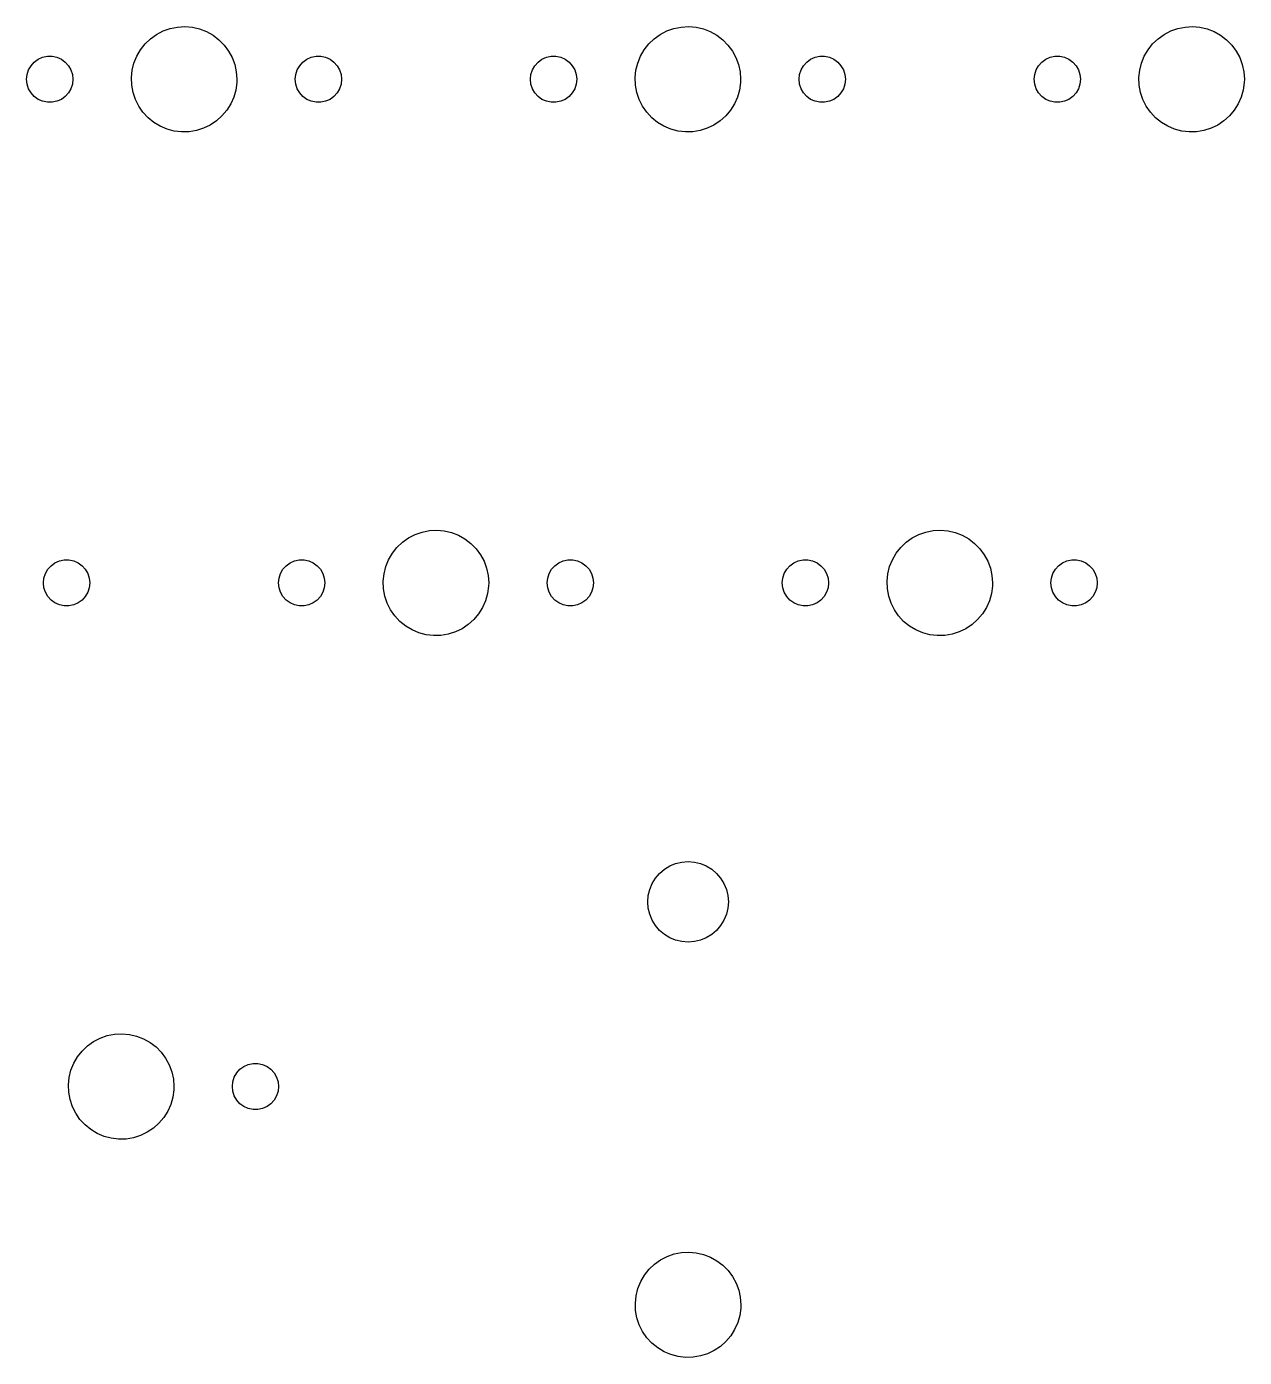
# Model space of a CAD drawing. Extents: x 30 to 427, y -148 to -23.
# Drawn here: x 82.2 to 128.2, y -148.4 to -98 of the extents above; entities that cross this region are included whole.
import ezdxf

# ---------------------------------------------------------------- set-up
doc = ezdxf.new("R2010")
doc.units = 0
doc.layers.add('BLACK', color=7, linetype='CONTINUOUS')

msp = doc.modelspace()

# ---------------------------------------------------------------- linework, layer by layer
at = {"layer": 'BLACK', "linetype": 'CONTINUOUS'}
for p, q in [((87.3144, -98.1826), (87.5801, -98.0893)), ((87.5801, -98.0893), (87.8563, -98.0343)), ((87.8563, -98.0343), (88.1376, -98.0188)), ((88.1376, -98.0188), (88.4182, -98.0431)), ((88.4182, -98.0431), (88.6925, -98.1067)), ((88.6925, -98.1067), (88.9552, -98.2084)), ((106.364, -98.1826), (106.63, -98.0893)), ((106.63, -98.0893), (106.906, -98.0343)), ((106.906, -98.0343), (107.188, -98.0188)), ((107.188, -98.0188), (107.468, -98.0431)), ((107.468, -98.0431), (107.743, -98.1067)), ((107.743, -98.1067), (108.005, -98.2084)), ((125.414, -98.1826), (125.68, -98.0893)), ((125.68, -98.0893), (125.956, -98.0343)), ((125.956, -98.0343), (126.238, -98.0188)), ((126.238, -98.0188), (126.518, -98.0431)), ((126.518, -98.0431), (126.793, -98.1067)), ((126.793, -98.1067), (127.055, -98.2084)), ((86.6315, -98.6706), (86.8353, -98.4762)), ((86.8353, -98.4762), (87.0644, -98.3124)), ((87.0644, -98.3124), (87.3144, -98.1826)), ((88.9552, -98.2084), (89.2009, -98.346)), ((89.2009, -98.346), (89.4248, -98.5169)), ((89.4248, -98.5169), (89.6224, -98.7176)), ((105.681, -98.6706), (105.885, -98.4762)), ((105.885, -98.4762), (106.114, -98.3124)), ((106.114, -98.3124), (106.364, -98.1826)), ((108.005, -98.2084), (108.251, -98.346)), ((108.251, -98.346), (108.475, -98.5169)), ((108.475, -98.5169), (108.672, -98.7176)), ((124.731, -98.6706), (124.935, -98.4762)), ((124.935, -98.4762), (125.164, -98.3124)), ((125.164, -98.3124), (125.414, -98.1826)), ((127.055, -98.2084), (127.301, -98.346)), ((127.301, -98.346), (127.525, -98.5169)), ((127.525, -98.5169), (127.722, -98.7176)), ((82.7559, -99.1803), (82.9348, -99.1423)), ((82.9348, -99.1423), (83.1177, -99.1423)), ((83.1177, -99.1423), (83.2966, -99.1803)), ((86.2099, -99.3964), (86.3157, -99.1353)), ((86.3157, -99.1353), (86.4571, -98.8918)), ((86.4571, -98.8918), (86.6315, -98.6706)), ((89.6224, -98.7176), (89.7898, -98.9441)), ((89.7898, -98.9441), (89.9235, -99.192)), ((92.9159, -99.1803), (93.0948, -99.1423)), ((93.0948, -99.1423), (93.2777, -99.1423)), ((93.2777, -99.1423), (93.4566, -99.1803)), ((101.806, -99.1803), (101.985, -99.1423)), ((101.985, -99.1423), (102.168, -99.1423)), ((102.168, -99.1423), (102.347, -99.1803)), ((105.26, -99.3964), (105.366, -99.1353)), ((105.366, -99.1353), (105.507, -98.8918)), ((105.507, -98.8918), (105.681, -98.6706)), ((108.672, -98.7176), (108.84, -98.9441)), ((108.84, -98.9441), (108.973, -99.192)), ((111.966, -99.1803), (112.145, -99.1423)), ((112.145, -99.1423), (112.328, -99.1423)), ((112.328, -99.1423), (112.507, -99.1803)), ((120.856, -99.1803), (121.035, -99.1423)), ((121.035, -99.1423), (121.218, -99.1423)), ((121.218, -99.1423), (121.397, -99.1803)), ((124.31, -99.3964), (124.416, -99.1353)), ((124.416, -99.1353), (124.557, -98.8918)), ((124.557, -98.8918), (124.731, -98.6706)), ((127.722, -98.7176), (127.89, -98.9441)), ((127.89, -98.9441), (128.023, -99.192)), ((82.1704, -99.8306), (82.2269, -99.6566)), ((82.2269, -99.6566), (82.3184, -99.4982)), ((82.3184, -99.4982), (82.4408, -99.3622)), ((82.4408, -99.3622), (82.5887, -99.2547)), ((82.5887, -99.2547), (82.7559, -99.1803)), ((83.2966, -99.1803), (83.4637, -99.2547)), ((83.4637, -99.2547), (83.6117, -99.3622)), ((83.6117, -99.3622), (83.7341, -99.4982)), ((83.7341, -99.4982), (83.8256, -99.6566)), ((83.8256, -99.6566), (83.8821, -99.8306)), ((86.1133, -99.9499), (86.142, -99.6697)), ((86.142, -99.6697), (86.2099, -99.3964)), ((89.9235, -99.192), (90.021, -99.4562)), ((90.021, -99.4562), (90.0803, -99.7316)), ((92.3304, -99.8306), (92.3869, -99.6566)), ((92.3869, -99.6566), (92.4784, -99.4982)), ((92.4784, -99.4982), (92.6008, -99.3622)), ((92.6008, -99.3622), (92.7488, -99.2547)), ((92.7488, -99.2547), (92.9159, -99.1803)), ((93.4566, -99.1803), (93.6238, -99.2547)), ((93.6238, -99.2547), (93.7717, -99.3622)), ((93.7717, -99.3622), (93.8941, -99.4982)), ((93.8941, -99.4982), (93.9856, -99.6566)), ((93.9856, -99.6566), (94.0421, -99.8306)), ((101.22, -99.8306), (101.277, -99.6566)), ((101.277, -99.6566), (101.368, -99.4982)), ((101.368, -99.4982), (101.491, -99.3622)), ((101.491, -99.3622), (101.639, -99.2547)), ((101.639, -99.2547), (101.806, -99.1803)), ((102.347, -99.1803), (102.514, -99.2547)), ((102.514, -99.2547), (102.662, -99.3622)), ((102.662, -99.3622), (102.784, -99.4982)), ((102.784, -99.4982), (102.876, -99.6566)), ((102.876, -99.6566), (102.932, -99.8306)), ((105.163, -99.9499), (105.192, -99.6697)), ((105.192, -99.6697), (105.26, -99.3964)), ((108.973, -99.192), (109.071, -99.4562)), ((109.071, -99.4562), (109.13, -99.7316)), ((111.38, -99.8306), (111.437, -99.6566)), ((111.437, -99.6566), (111.528, -99.4982)), ((111.528, -99.4982), (111.651, -99.3622)), ((111.651, -99.3622), (111.799, -99.2547)), ((111.799, -99.2547), (111.966, -99.1803)), ((112.507, -99.1803), (112.674, -99.2547)), ((112.674, -99.2547), (112.822, -99.3622)), ((112.822, -99.3622), (112.944, -99.4982)), ((112.944, -99.4982), (113.036, -99.6566)), ((113.036, -99.6566), (113.092, -99.8306)), ((120.27, -99.8306), (120.327, -99.6566)), ((120.327, -99.6566), (120.418, -99.4982)), ((120.418, -99.4982), (120.541, -99.3622)), ((120.541, -99.3622), (120.689, -99.2547)), ((120.689, -99.2547), (120.856, -99.1803)), ((121.397, -99.1803), (121.564, -99.2547)), ((121.564, -99.2547), (121.712, -99.3622)), ((121.712, -99.3622), (121.834, -99.4982)), ((121.834, -99.4982), (121.926, -99.6566)), ((121.926, -99.6566), (121.982, -99.8306)), ((124.213, -99.9499), (124.242, -99.6697)), ((124.242, -99.6697), (124.31, -99.3964)), ((128.023, -99.192), (128.121, -99.4562)), ((128.121, -99.4562), (128.18, -99.7316)), ((82.1512, -100.012), (82.1704, -99.8306)), ((82.1704, -100.194), (82.1512, -100.012)), ((83.8821, -99.8306), (83.9012, -100.012)), ((83.9012, -100.012), (83.8821, -100.194)), ((86.1244, -100.231), (86.1133, -99.9499)), ((90.0962, -100.138), (90.0587, -100.417)), ((90.0803, -99.7316), (90.1001, -100.012)), ((90.1001, -100.012), (90.0962, -100.138)), ((92.3113, -100.012), (92.3304, -99.8306)), ((92.3304, -100.194), (92.3113, -100.012)), ((94.0421, -99.8306), (94.0613, -100.012)), ((94.0613, -100.012), (94.0421, -100.194)), ((101.201, -100.012), (101.22, -99.8306)), ((101.22, -100.194), (101.201, -100.012)), ((102.932, -99.8306), (102.951, -100.012)), ((102.951, -100.012), (102.932, -100.194)), ((105.174, -100.231), (105.163, -99.9499)), ((109.146, -100.138), (109.109, -100.417)), ((109.13, -99.7316), (109.15, -100.012)), ((109.15, -100.012), (109.146, -100.138)), ((111.361, -100.012), (111.38, -99.8306)), ((111.38, -100.194), (111.361, -100.012)), ((113.092, -99.8306), (113.111, -100.012)), ((113.111, -100.012), (113.092, -100.194)), ((120.251, -100.012), (120.27, -99.8306)), ((120.27, -100.194), (120.251, -100.012)), ((121.982, -99.8306), (122.001, -100.012)), ((122.001, -100.012), (121.982, -100.194)), ((124.224, -100.231), (124.213, -99.9499)), ((128.196, -100.138), (128.159, -100.417)), ((128.18, -99.7316), (128.2, -100.012)), ((128.2, -100.012), (128.196, -100.138)), ((82.2269, -100.368), (82.1704, -100.194)), ((82.3184, -100.527), (82.2269, -100.368)), ((82.4408, -100.663), (82.3184, -100.527)), ((82.5887, -100.77), (82.4408, -100.663)), ((83.6117, -100.663), (83.4637, -100.77)), ((83.7341, -100.527), (83.6117, -100.663)), ((83.8256, -100.368), (83.7341, -100.527)), ((83.8821, -100.194), (83.8256, -100.368)), ((86.175, -100.508), (86.1244, -100.231)), ((86.2641, -100.776), (86.175, -100.508)), ((90.0587, -100.417), (89.9823, -100.688)), ((92.3869, -100.368), (92.3304, -100.194)), ((92.4784, -100.527), (92.3869, -100.368)), ((92.6008, -100.663), (92.4784, -100.527)), ((92.7488, -100.77), (92.6008, -100.663)), ((93.7717, -100.663), (93.6238, -100.77)), ((93.8941, -100.527), (93.7717, -100.663)), ((93.9856, -100.368), (93.8941, -100.527)), ((94.0421, -100.194), (93.9856, -100.368)), ((101.277, -100.368), (101.22, -100.194)), ((101.368, -100.527), (101.277, -100.368)), ((101.491, -100.663), (101.368, -100.527)), ((101.639, -100.77), (101.491, -100.663)), ((102.662, -100.663), (102.514, -100.77)), ((102.784, -100.527), (102.662, -100.663)), ((102.876, -100.368), (102.784, -100.527)), ((102.932, -100.194), (102.876, -100.368)), ((105.225, -100.508), (105.174, -100.231)), ((105.314, -100.776), (105.225, -100.508)), ((109.109, -100.417), (109.032, -100.688)), ((111.437, -100.368), (111.38, -100.194)), ((111.528, -100.527), (111.437, -100.368)), ((111.651, -100.663), (111.528, -100.527)), ((111.799, -100.77), (111.651, -100.663)), ((112.822, -100.663), (112.674, -100.77)), ((112.944, -100.527), (112.822, -100.663)), ((113.036, -100.368), (112.944, -100.527)), ((113.092, -100.194), (113.036, -100.368)), ((120.327, -100.368), (120.27, -100.194)), ((120.418, -100.527), (120.327, -100.368)), ((120.541, -100.663), (120.418, -100.527)), ((120.689, -100.77), (120.541, -100.663)), ((121.712, -100.663), (121.564, -100.77)), ((121.834, -100.527), (121.712, -100.663)), ((121.926, -100.368), (121.834, -100.527)), ((121.982, -100.194), (121.926, -100.368)), ((124.275, -100.508), (124.224, -100.231)), ((124.364, -100.776), (124.275, -100.508)), ((128.159, -100.417), (128.082, -100.688)), ((82.7559, -100.845), (82.5887, -100.77)), ((82.9348, -100.883), (82.7559, -100.845)), ((83.1177, -100.883), (82.9348, -100.883)), ((83.2966, -100.845), (83.1177, -100.883)), ((83.4637, -100.77), (83.2966, -100.845)), ((86.39, -101.027), (86.2641, -100.776)), ((86.5502, -101.259), (86.39, -101.027)), ((89.8684, -100.946), (89.7193, -101.184)), ((89.9823, -100.688), (89.8684, -100.946)), ((92.9159, -100.845), (92.7488, -100.77)), ((93.0948, -100.883), (92.9159, -100.845)), ((93.2777, -100.883), (93.0948, -100.883)), ((93.4566, -100.845), (93.2777, -100.883)), ((93.6238, -100.77), (93.4566, -100.845)), ((101.806, -100.845), (101.639, -100.77)), ((101.985, -100.883), (101.806, -100.845)), ((102.168, -100.883), (101.985, -100.883)), ((102.347, -100.845), (102.168, -100.883)), ((102.514, -100.77), (102.347, -100.845)), ((105.44, -101.027), (105.314, -100.776)), ((105.6, -101.259), (105.44, -101.027)), ((108.918, -100.946), (108.769, -101.184)), ((109.032, -100.688), (108.918, -100.946)), ((111.966, -100.845), (111.799, -100.77)), ((112.145, -100.883), (111.966, -100.845)), ((112.328, -100.883), (112.145, -100.883)), ((112.507, -100.845), (112.328, -100.883)), ((112.674, -100.77), (112.507, -100.845)), ((120.856, -100.845), (120.689, -100.77)), ((121.035, -100.883), (120.856, -100.845)), ((121.218, -100.883), (121.035, -100.883)), ((121.397, -100.845), (121.218, -100.883)), ((121.564, -100.77), (121.397, -100.845)), ((124.49, -101.027), (124.364, -100.776)), ((124.65, -101.259), (124.49, -101.027)), ((127.968, -100.946), (127.819, -101.184)), ((128.082, -100.688), (127.968, -100.946)), ((86.7413, -101.466), (86.5502, -101.259)), ((86.9597, -101.644), (86.7413, -101.466)), ((87.201, -101.789), (86.9597, -101.644)), ((89.3283, -101.588), (89.0941, -101.744)), ((89.5381, -101.4), (89.3283, -101.588)), ((89.7193, -101.184), (89.5381, -101.4)), ((105.791, -101.466), (105.6, -101.259)), ((106.01, -101.644), (105.791, -101.466)), ((106.251, -101.789), (106.01, -101.644)), ((108.378, -101.588), (108.144, -101.744)), ((108.588, -101.4), (108.378, -101.588)), ((108.769, -101.184), (108.588, -101.4)), ((124.841, -101.466), (124.65, -101.259)), ((125.06, -101.644), (124.841, -101.466)), ((125.301, -101.789), (125.06, -101.644)), ((127.428, -101.588), (127.194, -101.744)), ((127.638, -101.4), (127.428, -101.588)), ((127.819, -101.184), (127.638, -101.4)), ((87.4604, -101.899), (87.201, -101.789)), ((87.7326, -101.971), (87.4604, -101.899)), ((88.0123, -102.004), (87.7326, -101.971)), ((88.2939, -101.998), (88.0123, -102.004)), ((88.5717, -101.951), (88.2939, -101.998)), ((88.8403, -101.866), (88.5717, -101.951)), ((89.0941, -101.744), (88.8403, -101.866)), ((106.51, -101.899), (106.251, -101.789)), ((106.783, -101.971), (106.51, -101.899)), ((107.062, -102.004), (106.783, -101.971)), ((107.344, -101.998), (107.062, -102.004)), ((107.622, -101.951), (107.344, -101.998)), ((107.89, -101.866), (107.622, -101.951)), ((108.144, -101.744), (107.89, -101.866)), ((125.56, -101.899), (125.301, -101.789)), ((125.833, -101.971), (125.56, -101.899)), ((126.112, -102.004), (125.833, -101.971)), ((126.394, -101.998), (126.112, -102.004)), ((126.672, -101.951), (126.394, -101.998)), ((126.94, -101.866), (126.672, -101.951)), ((127.194, -101.744), (126.94, -101.866)), ((96.5894, -117.362), (96.8394, -117.233)), ((96.8394, -117.233), (97.1051, -117.139)), ((97.1051, -117.139), (97.3813, -117.084)), ((97.3813, -117.084), (97.6626, -117.069)), ((97.6626, -117.069), (97.9432, -117.093)), ((97.9432, -117.093), (98.2175, -117.157)), ((98.2175, -117.157), (98.4802, -117.258)), ((98.4802, -117.258), (98.7259, -117.396)), ((115.639, -117.362), (115.889, -117.233)), ((115.889, -117.233), (116.155, -117.139)), ((116.155, -117.139), (116.431, -117.084)), ((116.431, -117.084), (116.713, -117.069)), ((116.713, -117.069), (116.993, -117.093)), ((116.993, -117.093), (117.268, -117.157)), ((117.268, -117.157), (117.53, -117.258)), ((117.53, -117.258), (117.776, -117.396)), ((95.9821, -117.942), (96.1565, -117.721)), ((96.1565, -117.721), (96.3603, -117.526)), ((96.3603, -117.526), (96.5894, -117.362)), ((98.7259, -117.396), (98.9498, -117.567)), ((98.9498, -117.567), (99.1474, -117.768)), ((99.1474, -117.768), (99.3148, -117.994)), ((115.032, -117.942), (115.206, -117.721)), ((115.206, -117.721), (115.41, -117.526)), ((115.41, -117.526), (115.639, -117.362)), ((117.776, -117.396), (118, -117.567)), ((118, -117.567), (118.197, -117.768)), ((118.197, -117.768), (118.365, -117.994)), ((83.2237, -118.305), (83.3909, -118.23)), ((83.3909, -118.23), (83.5698, -118.192)), ((83.5698, -118.192), (83.7527, -118.192)), ((83.7527, -118.192), (83.9316, -118.23)), ((83.9316, -118.23), (84.0987, -118.305)), ((92.1137, -118.305), (92.2809, -118.23)), ((92.2809, -118.23), (92.4598, -118.192)), ((92.4598, -118.192), (92.6427, -118.192)), ((92.6427, -118.192), (92.8216, -118.23)), ((92.8216, -118.23), (92.9887, -118.305)), ((95.7349, -118.446), (95.8407, -118.185)), ((95.8407, -118.185), (95.9821, -117.942)), ((99.3148, -117.994), (99.4485, -118.242)), ((99.4485, -118.242), (99.546, -118.506)), ((102.274, -118.305), (102.441, -118.23)), ((102.441, -118.23), (102.62, -118.192)), ((102.62, -118.192), (102.803, -118.192)), ((102.803, -118.192), (102.982, -118.23)), ((102.982, -118.23), (103.149, -118.305)), ((111.164, -118.305), (111.331, -118.23)), ((111.331, -118.23), (111.51, -118.192)), ((111.51, -118.192), (111.693, -118.192)), ((111.693, -118.192), (111.872, -118.23)), ((111.872, -118.23), (112.039, -118.305)), ((114.785, -118.446), (114.891, -118.185)), ((114.891, -118.185), (115.032, -117.942)), ((118.365, -117.994), (118.498, -118.242)), ((118.498, -118.242), (118.596, -118.506)), ((121.324, -118.305), (121.491, -118.23)), ((121.491, -118.23), (121.67, -118.192)), ((121.67, -118.192), (121.853, -118.192)), ((121.853, -118.192), (122.032, -118.23)), ((122.032, -118.23), (122.199, -118.305)), ((82.8054, -118.881), (82.8619, -118.707)), ((82.8619, -118.707), (82.9534, -118.548)), ((82.9534, -118.548), (83.0758, -118.412)), ((83.0758, -118.412), (83.2237, -118.305)), ((84.0987, -118.305), (84.2467, -118.412)), ((84.2467, -118.412), (84.3691, -118.548)), ((84.3691, -118.548), (84.4606, -118.707)), ((84.4606, -118.707), (84.5171, -118.881)), ((91.6954, -118.881), (91.7519, -118.707)), ((91.7519, -118.707), (91.8434, -118.548)), ((91.8434, -118.548), (91.9658, -118.412)), ((91.9658, -118.412), (92.1137, -118.305)), ((92.9887, -118.305), (93.1367, -118.412)), ((93.1367, -118.412), (93.2591, -118.548)), ((93.2591, -118.548), (93.3506, -118.707)), ((93.3506, -118.707), (93.4071, -118.881)), ((95.6383, -119), (95.667, -118.72)), ((95.667, -118.72), (95.7349, -118.446)), ((99.546, -118.506), (99.6053, -118.782)), ((99.6053, -118.782), (99.6251, -119.062)), ((101.855, -118.881), (101.912, -118.707)), ((101.912, -118.707), (102.003, -118.548)), ((102.003, -118.548), (102.126, -118.412)), ((102.126, -118.412), (102.274, -118.305)), ((103.149, -118.305), (103.297, -118.412)), ((103.297, -118.412), (103.419, -118.548)), ((103.419, -118.548), (103.511, -118.707)), ((103.511, -118.707), (103.567, -118.881)), ((110.745, -118.881), (110.802, -118.707)), ((110.802, -118.707), (110.893, -118.548)), ((110.893, -118.548), (111.016, -118.412)), ((111.016, -118.412), (111.164, -118.305)), ((112.039, -118.305), (112.187, -118.412)), ((112.187, -118.412), (112.309, -118.548)), ((112.309, -118.548), (112.401, -118.707)), ((112.401, -118.707), (112.457, -118.881)), ((114.688, -119), (114.717, -118.72)), ((114.717, -118.72), (114.785, -118.446)), ((118.596, -118.506), (118.655, -118.782)), ((118.655, -118.782), (118.675, -119.062)), ((120.905, -118.881), (120.962, -118.707)), ((120.962, -118.707), (121.053, -118.548)), ((121.053, -118.548), (121.176, -118.412)), ((121.176, -118.412), (121.324, -118.305)), ((122.199, -118.305), (122.347, -118.412)), ((122.347, -118.412), (122.469, -118.548)), ((122.469, -118.548), (122.561, -118.707)), ((122.561, -118.707), (122.617, -118.881)), ((82.7862, -119.062), (82.8054, -118.881)), ((82.8054, -119.244), (82.7862, -119.062)), ((82.8619, -119.418), (82.8054, -119.244)), ((84.5171, -119.244), (84.4606, -119.418)), ((84.5171, -118.881), (84.5362, -119.062)), ((84.5362, -119.062), (84.5171, -119.244)), ((91.6762, -119.062), (91.6954, -118.881)), ((91.6954, -119.244), (91.6762, -119.062)), ((91.7519, -119.418), (91.6954, -119.244)), ((93.4071, -119.244), (93.3506, -119.418)), ((93.4071, -118.881), (93.4262, -119.062)), ((93.4262, -119.062), (93.4071, -119.244)), ((95.6494, -119.281), (95.6383, -119)), ((95.7, -119.558), (95.6494, -119.281)), ((99.6212, -119.188), (99.5837, -119.467)), ((99.6251, -119.062), (99.6212, -119.188)), ((101.836, -119.062), (101.855, -118.881)), ((101.855, -119.244), (101.836, -119.062)), ((101.912, -119.418), (101.855, -119.244)), ((103.567, -119.244), (103.511, -119.418)), ((103.567, -118.881), (103.586, -119.062)), ((103.586, -119.062), (103.567, -119.244)), ((110.726, -119.062), (110.745, -118.881)), ((110.745, -119.244), (110.726, -119.062)), ((110.802, -119.418), (110.745, -119.244)), ((112.457, -119.244), (112.401, -119.418)), ((112.457, -118.881), (112.476, -119.062)), ((112.476, -119.062), (112.457, -119.244)), ((114.699, -119.281), (114.688, -119)), ((114.75, -119.558), (114.699, -119.281)), ((118.671, -119.188), (118.634, -119.467)), ((118.675, -119.062), (118.671, -119.188)), ((120.886, -119.062), (120.905, -118.881)), ((120.905, -119.244), (120.886, -119.062)), ((120.962, -119.418), (120.905, -119.244)), ((122.617, -119.244), (122.561, -119.418)), ((122.617, -118.881), (122.636, -119.062)), ((122.636, -119.062), (122.617, -119.244)), ((82.9534, -119.577), (82.8619, -119.418)), ((83.0758, -119.713), (82.9534, -119.577)), ((83.2237, -119.82), (83.0758, -119.713)), ((84.2467, -119.713), (84.0987, -119.82)), ((84.3691, -119.577), (84.2467, -119.713)), ((84.4606, -119.418), (84.3691, -119.577)), ((91.8434, -119.577), (91.7519, -119.418)), ((91.9658, -119.713), (91.8434, -119.577)), ((92.1137, -119.82), (91.9658, -119.713)), ((93.1367, -119.713), (92.9887, -119.82)), ((93.2591, -119.577), (93.1367, -119.713)), ((93.3506, -119.418), (93.2591, -119.577)), ((95.7891, -119.826), (95.7, -119.558)), ((99.5073, -119.738), (99.3934, -119.996)), ((99.5837, -119.467), (99.5073, -119.738)), ((102.003, -119.577), (101.912, -119.418)), ((102.126, -119.713), (102.003, -119.577)), ((102.274, -119.82), (102.126, -119.713)), ((103.297, -119.713), (103.149, -119.82)), ((103.419, -119.577), (103.297, -119.713)), ((103.511, -119.418), (103.419, -119.577)), ((110.893, -119.577), (110.802, -119.418)), ((111.016, -119.713), (110.893, -119.577)), ((111.164, -119.82), (111.016, -119.713)), ((112.187, -119.713), (112.039, -119.82)), ((112.309, -119.577), (112.187, -119.713)), ((112.401, -119.418), (112.309, -119.577)), ((114.839, -119.826), (114.75, -119.558)), ((118.557, -119.738), (118.443, -119.996)), ((118.634, -119.467), (118.557, -119.738)), ((121.053, -119.577), (120.962, -119.418)), ((121.176, -119.713), (121.053, -119.577)), ((121.324, -119.82), (121.176, -119.713)), ((122.347, -119.713), (122.199, -119.82)), ((122.469, -119.577), (122.347, -119.713)), ((122.561, -119.418), (122.469, -119.577)), ((83.3909, -119.895), (83.2237, -119.82)), ((83.5698, -119.933), (83.3909, -119.895)), ((83.7527, -119.933), (83.5698, -119.933)), ((83.9316, -119.895), (83.7527, -119.933)), ((84.0987, -119.82), (83.9316, -119.895)), ((92.2809, -119.895), (92.1137, -119.82)), ((92.4598, -119.933), (92.2809, -119.895)), ((92.6427, -119.933), (92.4598, -119.933)), ((92.8216, -119.895), (92.6427, -119.933)), ((92.9887, -119.82), (92.8216, -119.895)), ((95.915, -120.077), (95.7891, -119.826)), ((96.0751, -120.309), (95.915, -120.077)), ((96.2663, -120.516), (96.0751, -120.309)), ((99.2443, -120.234), (99.0631, -120.45)), ((99.3934, -119.996), (99.2443, -120.234)), ((102.441, -119.895), (102.274, -119.82)), ((102.62, -119.933), (102.441, -119.895)), ((102.803, -119.933), (102.62, -119.933)), ((102.982, -119.895), (102.803, -119.933)), ((103.149, -119.82), (102.982, -119.895)), ((111.331, -119.895), (111.164, -119.82)), ((111.51, -119.933), (111.331, -119.895)), ((111.693, -119.933), (111.51, -119.933)), ((111.872, -119.895), (111.693, -119.933)), ((112.039, -119.82), (111.872, -119.895)), ((114.965, -120.077), (114.839, -119.826)), ((115.125, -120.309), (114.965, -120.077)), ((115.316, -120.516), (115.125, -120.309)), ((118.294, -120.234), (118.113, -120.45)), ((118.443, -119.996), (118.294, -120.234)), ((121.491, -119.895), (121.324, -119.82)), ((121.67, -119.933), (121.491, -119.895)), ((121.853, -119.933), (121.67, -119.933)), ((122.032, -119.895), (121.853, -119.933)), ((122.199, -119.82), (122.032, -119.895)), ((96.4847, -120.694), (96.2663, -120.516)), ((96.726, -120.839), (96.4847, -120.694)), ((98.6191, -120.794), (98.3653, -120.916)), ((98.8533, -120.638), (98.6191, -120.794)), ((99.0631, -120.45), (98.8533, -120.638)), ((115.535, -120.694), (115.316, -120.516)), ((115.776, -120.839), (115.535, -120.694)), ((117.669, -120.794), (117.415, -120.916)), ((117.903, -120.638), (117.669, -120.794)), ((118.113, -120.45), (117.903, -120.638)), ((96.9854, -120.949), (96.726, -120.839)), ((97.2576, -121.021), (96.9854, -120.949)), ((97.5373, -121.054), (97.2576, -121.021)), ((97.8189, -121.048), (97.5373, -121.054)), ((98.0967, -121.001), (97.8189, -121.048)), ((98.3653, -120.916), (98.0967, -121.001)), ((116.035, -120.949), (115.776, -120.839)), ((116.308, -121.021), (116.035, -120.949)), ((116.587, -121.054), (116.308, -121.021)), ((116.869, -121.048), (116.587, -121.054)), ((117.147, -121.001), (116.869, -121.048)), ((117.415, -120.916), (117.147, -121.001)), ((106.267, -129.895), (106.471, -129.77)), ((106.471, -129.77), (106.692, -129.678)), ((106.692, -129.678), (106.924, -129.622)), ((106.924, -129.622), (107.163, -129.603)), ((107.163, -129.603), (107.401, -129.622)), ((107.401, -129.622), (107.634, -129.678)), ((107.634, -129.678), (107.854, -129.77)), ((107.854, -129.77), (108.058, -129.895)), ((105.805, -130.436), (105.93, -130.232)), ((105.93, -130.232), (106.085, -130.05)), ((106.085, -130.05), (106.267, -129.895)), ((108.058, -129.895), (108.24, -130.05)), ((108.24, -130.05), (108.396, -130.232)), ((108.396, -130.232), (108.52, -130.436)), ((105.657, -130.889), (105.713, -130.657)), ((105.713, -130.657), (105.805, -130.436)), ((108.52, -130.436), (108.612, -130.657)), ((108.612, -130.657), (108.668, -130.889)), ((105.639, -131.127), (105.657, -130.889)), ((105.657, -131.366), (105.639, -131.127)), ((105.713, -131.598), (105.657, -131.366)), ((108.668, -131.366), (108.612, -131.598)), ((108.668, -130.889), (108.687, -131.127)), ((108.687, -131.127), (108.668, -131.366)), ((105.805, -131.819), (105.713, -131.598)), ((105.93, -132.023), (105.805, -131.819)), ((108.52, -131.819), (108.396, -132.023)), ((108.612, -131.598), (108.52, -131.819)), ((106.085, -132.205), (105.93, -132.023)), ((106.267, -132.36), (106.085, -132.205)), ((106.471, -132.485), (106.267, -132.36)), ((108.058, -132.36), (107.854, -132.485)), ((108.24, -132.205), (108.058, -132.36)), ((108.396, -132.023), (108.24, -132.205)), ((106.692, -132.577), (106.471, -132.485)), ((106.924, -132.633), (106.692, -132.577)), ((107.163, -132.651), (106.924, -132.633)), ((107.401, -132.633), (107.163, -132.651)), ((107.634, -132.577), (107.401, -132.633)), ((107.854, -132.485), (107.634, -132.577)), ((84.454, -136.576), (84.6832, -136.412)), ((84.6832, -136.412), (84.9331, -136.283)), ((84.9331, -136.283), (85.1989, -136.189)), ((85.1989, -136.189), (85.4751, -136.134)), ((85.4751, -136.134), (85.7563, -136.119)), ((85.7563, -136.119), (86.0369, -136.143)), ((86.0369, -136.143), (86.3113, -136.207)), ((86.3113, -136.207), (86.574, -136.308)), ((86.574, -136.308), (86.8197, -136.446)), ((84.0759, -136.992), (84.2502, -136.771)), ((84.2502, -136.771), (84.454, -136.576)), ((86.8197, -136.446), (87.0436, -136.617)), ((87.0436, -136.617), (87.2412, -136.818)), ((87.2412, -136.818), (87.4085, -137.044)), ((83.8287, -137.496), (83.9344, -137.235)), ((83.9344, -137.235), (84.0759, -136.992)), ((87.4085, -137.044), (87.5422, -137.292)), ((87.5422, -137.292), (87.6397, -137.556)), ((90.2195, -137.462), (90.3675, -137.355)), ((90.3675, -137.355), (90.5346, -137.28)), ((90.5346, -137.28), (90.7135, -137.242)), ((90.7135, -137.242), (90.8965, -137.242)), ((90.8965, -137.242), (91.0754, -137.28)), ((91.0754, -137.28), (91.2425, -137.355)), ((91.2425, -137.355), (91.3905, -137.462)), ((83.7321, -138.05), (83.7608, -137.77)), ((83.7608, -137.77), (83.8287, -137.496)), ((87.6397, -137.556), (87.699, -137.832)), ((87.699, -137.832), (87.7189, -138.112)), ((89.93, -138.112), (89.9491, -137.931)), ((89.9491, -137.931), (90.0056, -137.757)), ((90.0056, -137.757), (90.0971, -137.598)), ((90.0971, -137.598), (90.2195, -137.462)), ((91.3905, -137.462), (91.5129, -137.598)), ((91.5129, -137.598), (91.6044, -137.757)), ((91.6044, -137.757), (91.6609, -137.931)), ((91.6609, -137.931), (91.68, -138.112)), ((83.7431, -138.331), (83.7321, -138.05)), ((83.7937, -138.608), (83.7431, -138.331)), ((87.715, -138.238), (87.6775, -138.517)), ((87.7189, -138.112), (87.715, -138.238)), ((89.9491, -138.294), (89.93, -138.112)), ((90.0056, -138.468), (89.9491, -138.294)), ((91.6609, -138.294), (91.6044, -138.468)), ((91.68, -138.112), (91.6609, -138.294)), ((83.8829, -138.876), (83.7937, -138.608)), ((84.0088, -139.127), (83.8829, -138.876)), ((87.601, -138.788), (87.4871, -139.046)), ((87.6775, -138.517), (87.601, -138.788)), ((90.0971, -138.627), (90.0056, -138.468)), ((90.2195, -138.763), (90.0971, -138.627)), ((90.3675, -138.87), (90.2195, -138.763)), ((90.5346, -138.945), (90.3675, -138.87)), ((91.2425, -138.87), (91.0754, -138.945)), ((91.3905, -138.763), (91.2425, -138.87)), ((91.5129, -138.627), (91.3905, -138.763)), ((91.6044, -138.468), (91.5129, -138.627)), ((84.1689, -139.359), (84.0088, -139.127)), ((84.3601, -139.566), (84.1689, -139.359)), ((87.3381, -139.284), (87.1569, -139.5)), ((87.4871, -139.046), (87.3381, -139.284)), ((90.7135, -138.983), (90.5346, -138.945)), ((90.8965, -138.983), (90.7135, -138.983)), ((91.0754, -138.945), (90.8965, -138.983)), ((84.5785, -139.744), (84.3601, -139.566)), ((84.8198, -139.889), (84.5785, -139.744)), ((85.0791, -139.999), (84.8198, -139.889)), ((86.7129, -139.844), (86.459, -139.966)), ((86.9471, -139.688), (86.7129, -139.844)), ((87.1569, -139.5), (86.9471, -139.688)), ((85.3514, -140.071), (85.0791, -139.999)), ((85.6311, -140.104), (85.3514, -140.071)), ((85.9126, -140.098), (85.6311, -140.104)), ((86.1905, -140.051), (85.9126, -140.098)), ((86.459, -139.966), (86.1905, -140.051)), ((106.371, -144.538), (106.636, -144.444)), ((106.636, -144.444), (106.913, -144.389)), ((106.913, -144.389), (107.194, -144.374)), ((107.194, -144.374), (107.475, -144.398)), ((107.475, -144.398), (107.749, -144.462)), ((107.749, -144.462), (108.012, -144.563)), ((105.688, -145.026), (105.892, -144.831)), ((105.892, -144.831), (106.121, -144.667)), ((106.121, -144.667), (106.371, -144.538)), ((108.012, -144.563), (108.257, -144.701)), ((108.257, -144.701), (108.481, -144.872)), ((108.481, -144.872), (108.679, -145.073)), ((105.372, -145.49), (105.513, -145.247)), ((105.513, -145.247), (105.688, -145.026)), ((108.679, -145.073), (108.846, -145.299)), ((108.846, -145.299), (108.98, -145.547)), ((105.198, -146.025), (105.266, -145.751)), ((105.266, -145.751), (105.372, -145.49)), ((108.98, -145.547), (109.077, -145.811)), ((109.077, -145.811), (109.137, -146.087)), ((105.17, -146.305), (105.198, -146.025)), ((105.181, -146.586), (105.17, -146.305)), ((109.137, -146.087), (109.156, -146.368)), ((109.156, -146.368), (109.153, -146.493)), ((105.231, -146.863), (105.181, -146.586)), ((105.32, -147.131), (105.231, -146.863)), ((109.115, -146.772), (109.039, -147.043)), ((109.153, -146.493), (109.115, -146.772)), ((105.446, -147.382), (105.32, -147.131)), ((105.606, -147.614), (105.446, -147.382)), ((108.925, -147.301), (108.776, -147.539)), ((109.039, -147.043), (108.925, -147.301)), ((105.798, -147.821), (105.606, -147.614)), ((106.016, -147.999), (105.798, -147.821)), ((106.257, -148.144), (106.016, -147.999)), ((108.385, -147.943), (108.15, -148.099)), ((108.594, -147.755), (108.385, -147.943)), ((108.776, -147.539), (108.594, -147.755)), ((106.517, -148.254), (106.257, -148.144)), ((106.789, -148.326), (106.517, -148.254)), ((107.069, -148.359), (106.789, -148.326)), ((107.35, -148.353), (107.069, -148.359)), ((107.628, -148.306), (107.35, -148.353)), ((107.897, -148.221), (107.628, -148.306)), ((108.15, -148.099), (107.897, -148.221))]:
    msp.add_line(p, q, dxfattribs=at)

doc.saveas('drawing.dxf')
